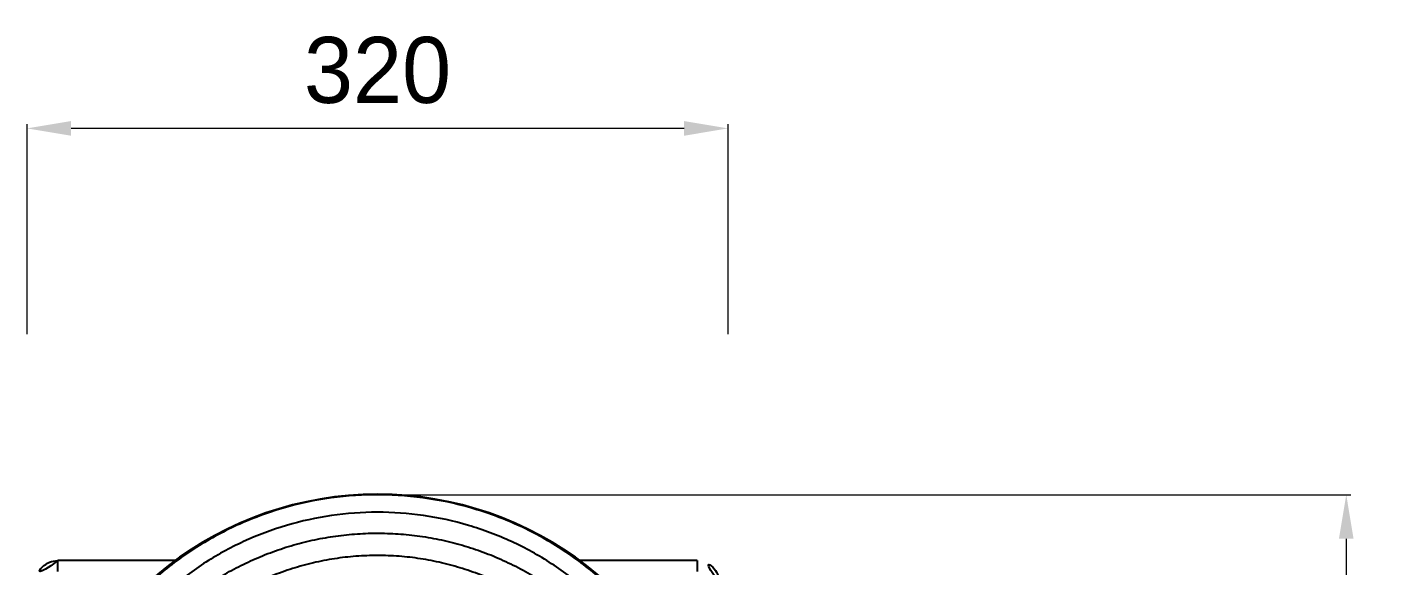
# Model space of a CAD drawing. Extents: x 16296660632 to 16296668616, y -37409619871 to -37409616241.
# Drawn here: x 16296666153 to 16296666768, y -37409617375 to -37409617130 of the extents above; entities that cross this region are included whole.
import ezdxf

# ---------------------------------------------------------------- set-up
doc = ezdxf.new("R2010")
doc.units = 0
doc.header["$LTSCALE"] = 10
doc.header["$MEASUREMENT"] = 0
doc.header["$PDMODE"] = 3
doc.header["$PDSIZE"] = -10
doc.layers.get('0').update_dxf_attribs({"linetype": 'CONTINUOUS'})
doc.layers.get('DEFPOINTS').update_dxf_attribs({"linetype": 'CONTINUOUS'})
doc.styles.get("Standard").update_dxf_attribs({"font": 'SYMBOL'})
doc.dimstyles.new('100hyun', dxfattribs={"dimtxt": 30, "dimasz": 20, "dimexe": 2, "dimexo": 10, "dimgap": 10, "dimtad": 1, "dimdec": 0, "dimrnd": 5, "dimtxsty": 'Standard', "dimcen": 2.5, "dimclrd": 5, "dimclre": 5, "dimadec": 0, "dimazin": 0, "dimtfac": 1, "dimtdec": 0, "dimtmove": 0, "dimatfit": 3, "dimfxl": 1.25, "dimlwd": 15, "dimlwe": 15, "dimarcsym": 0})

# ---------------------------------------------------------------- blocks, each defined once
blk = doc.blocks.new('*D11')
at = {"color": 5, "lineweight": 15, "transparency": 16777216}
for p, q in [((16296666153.16077, -37409617269.607681), (16296666153.16077, -37409617174.160912)), ((16296666451.904119, -37409617176.160912), (16296666173.16077, -37409617176.160912)), ((16296666471.904119, -37409617269.607681), (16296666471.904119, -37409617174.160912))]:
    blk.add_line(p, q, dxfattribs=at)
at = {"color": 5, "transparency": 16777216}
for points in [[(16296666173.16077, -37409617172.827583), (16296666173.16077, -37409617179.494247), (16296666153.16077, -37409617176.160912)], [(16296666451.904119, -37409617172.827583), (16296666451.904119, -37409617179.494247), (16296666471.904119, -37409617176.160912)]]:
    blk.add_solid(points, dxfattribs=at)
at = {"layer": 'DEFPOINTS', "color": 0, "transparency": 16777216}
for p in [(16296666153.16077, -37409617176.160912), (16296666153.16077, -37409617279.607681), (16296666471.904119, -37409617279.607681)]:
    blk.add_point(p, dxfattribs=at)
at = {"color": 0, "lineweight": 0, "transparency": 16777216, "insert": (16296666312.53244, -37409617149.808983), "char_height": 30, "attachment_point": 5}
blk.add_mtext('{\\f나눔고딕|b0|i0|c129|p50;320}', dxfattribs=at)
blk = doc.blocks.new('*D15')
at = {"color": 5, "lineweight": 15, "transparency": 16777216}
for p, q in [((16296666322.53291, -37409617342.59803), (16296666754.99883, -37409617342.59803)), ((16296666752.99883, -37409617362.59803), (16296666752.99883, -37409618127.84608)), ((16296666742.99883, -37409618147.84608), (16296666750.99883, -37409618147.84608))]:
    blk.add_line(p, q, dxfattribs=at)
at = {"color": 5, "transparency": 16777216}
for points in [[(16296666749.6655, -37409617362.59803), (16296666756.33216, -37409617362.59803), (16296666752.99883, -37409617342.59803)], [(16296666749.6655, -37409618127.84608), (16296666756.33216, -37409618127.84608), (16296666752.99883, -37409618147.84608)]]:
    blk.add_solid(points, dxfattribs=at)
at = {"layer": 'DEFPOINTS', "color": 0, "transparency": 16777216}
for p in [(16296666312.53291, -37409617342.59803), (16296666752.99883, -37409618147.84608), (16296666752.99883, -37409618147.84608)]:
    blk.add_point(p, dxfattribs=at)
at = {"color": 0, "lineweight": 0, "transparency": 16777216, "insert": (16296666723.12759, -37409617745.22206), "char_height": 30, "attachment_point": 5, "rotation": 90}
blk.add_mtext('{\\f나눔고딕|b0|i0|c129|p50;805 이상}', dxfattribs=at)

msp = doc.modelspace()

# ---------------------------------------------------------------- linework, layer by layer
at = {"linetype": 'Continuous'}
for p, q in [((16296666167.179609, -37409617377.422943), (16296666167.179609, -37409617372.522926)), ((16296666220.50313, -37409617372.522926), (16296666167.179609, -37409617372.522926)), ((16296666457.88525, -37409617372.522926), (16296666404.561729, -37409617372.522926)), ((16296666457.88525, -37409617372.522926), (16296666457.88525, -37409617377.422943))]:
    msp.add_line(p, q, dxfattribs=at)
for centre, radius, start, end in [((16296666312.532431, -37409617497.872643), 155.523812, 14.675796589, 165.324203411), ((16296666167.177759, -37409617382.51796), 9.994697, 89.989399547, 180.01049117), ((16296666457.88711, -37409617382.517967), 9.994697, 359.98950883, 90.010709736)]:
    msp.add_arc(centre, radius, start, end, dxfattribs=at)
for points, start_tangent, end_tangent in [([(16296666465.132021, -37409617477.571983), (16296666460.84272, -37409617455.593857), (16296666453.43173, -37409617434.587479), (16296666443.071119, -37409617414.920723), (16296666429.77932, -37409617396.735931), (16296666413.71105, -37409617380.471977), (16296666395.993299, -37409617367.15094), (16296666376.148529, -37409617356.335907), (16296666355.01243, -37409617348.565277), (16296666333.092831, -37409617343.974854), (16296666310.80405, -37409617342.607697), (16296666288.63612, -37409617344.460854), (16296666266.90781, -37409617349.503014), (16296666246.068439, -37409617357.661682), (16296666226.74155, -37409617368.682747), (16296666209.545799, -37409617382.073021), (16296666194.134279, -37409617398.105743), (16296666181.38625, -37409617415.90316), (16296666171.41799, -37409617435.081863), (16296666164.191401, -37409617455.706871), (16296666159.932949, -37409617477.571007)], (-0.1190130325, 0.9928926921), (-0.1190193249, -0.9928919379)), ([(16296666455.25279, -37409617475.407562), (16296666451.306669, -37409617455.171494), (16296666444.44821, -37409617435.808403), (16296666434.84762, -37409617417.683731), (16296666422.761669, -37409617401.195824), (16296666408.273741, -37409617386.475121), (16296666391.69433, -37409617373.916031), (16296666373.41114, -37409617363.845833), (16296666353.812771, -37409617356.491379), (16296666333.356609, -37409617352.024872), (16296666312.45759, -37409617350.532539), (16296666291.57365, -37409617352.044327), (16296666271.16074, -37409617356.518356), (16296666251.62604, -37409617363.858566), (16296666233.408199, -37409617373.891579), (16296666216.878429, -37409617386.398468), (16296666202.4118, -37409617401.068237), (16296666190.31826, -37409617417.522858), (16296666180.68729, -37409617435.647858), (16296666173.788309, -37409617455.061432), (16296666169.81218, -37409617475.406631)], (-0.1196576432, 0.9928152136), (-0.1200410116, -0.9927689336)), ([(16296666242.01339, -37409617379.277351), (16296666250.417379, -37409617374.729446), (16296666259.140961, -37409617370.745613), (16296666268.503771, -37409617367.235008), (16296666278.021379, -37409617364.421257), (16296666287.636339, -37409617362.306976), (16296666297.19471, -37409617360.900307), (16296666307.046579, -37409617360.155182), (16296666316.987949, -37409617360.118111), (16296666326.84387, -37409617360.789543), (16296666336.725189, -37409617362.180168), (16296666346.398279, -37409617364.256866), (16296666355.93787, -37409617367.02803), (16296666365.112, -37409617370.410713), (16296666374.25325, -37409617374.53373), (16296666383.051479, -37409617379.277359)], (0.8628918431, 0.5053886298), (0.8629018723, -0.5053715057)), ([(16296666378.29384, -37409617388.259689), (16296666369.53648, -37409617383.512306), (16296666360.486549, -37409617379.466087), (16296666351.18305, -37409617376.132912), (16296666341.683109, -37409617373.528839), (16296666332.041809, -37409617371.663834), (16296666322.303671, -37409617370.542572), (16296666312.516661, -37409617370.169182), (16296666302.729879, -37409617370.544983), (16296666292.99103, -37409617371.66877), (16296666283.34877, -37409617373.536537), (16296666273.854891, -37409617376.141411), (16296666264.560381, -37409617379.473297), (16296666255.511419, -37409617383.520691), (16296666246.771021, -37409617388.259689)], (-0.8602835756, 0.5098158192), (-0.8602843713, -0.5098144765))]:
    msp.add_spline(points, degree=3, dxfattribs=dict(at, start_tangent=start_tangent, end_tangent=end_tangent))

# ---------------------------------------------------------------- dimensions: what is measured, and where the dimension line sits
at = {"lineweight": 0}
dim = msp.add_linear_dim(base=(16296666153.16077, -37409617176.160912), p1=(16296666471.904119, -37409617279.607681), p2=(16296666153.16077, -37409617279.607681), text='{\\f나눔고딕|b0|i0|c129|p50;<>}', dimstyle='100hyun', dxfattribs=at)
dim.commit()
dim.dimension.update_dxf_attribs({"geometry": '*D11', "text_midpoint": (16296666312.53244, -37409617176.160912), "dimtype": 160})
dim = msp.add_linear_dim(base=(16296666752.998831, -37409618147.846077), p1=(16296666312.532909, -37409617342.59803), p2=(16296666752.998831, -37409618147.846077), angle=90, text='{\\f나눔고딕|b0|i0|c129|p50;805 이상}', dimstyle='100hyun', dxfattribs=at)
dim.commit()
dim.dimension.update_dxf_attribs({"geometry": '*D15', "text_midpoint": (16296666723.12759, -37409617745.222061)})

doc.saveas('drawing.dxf')
